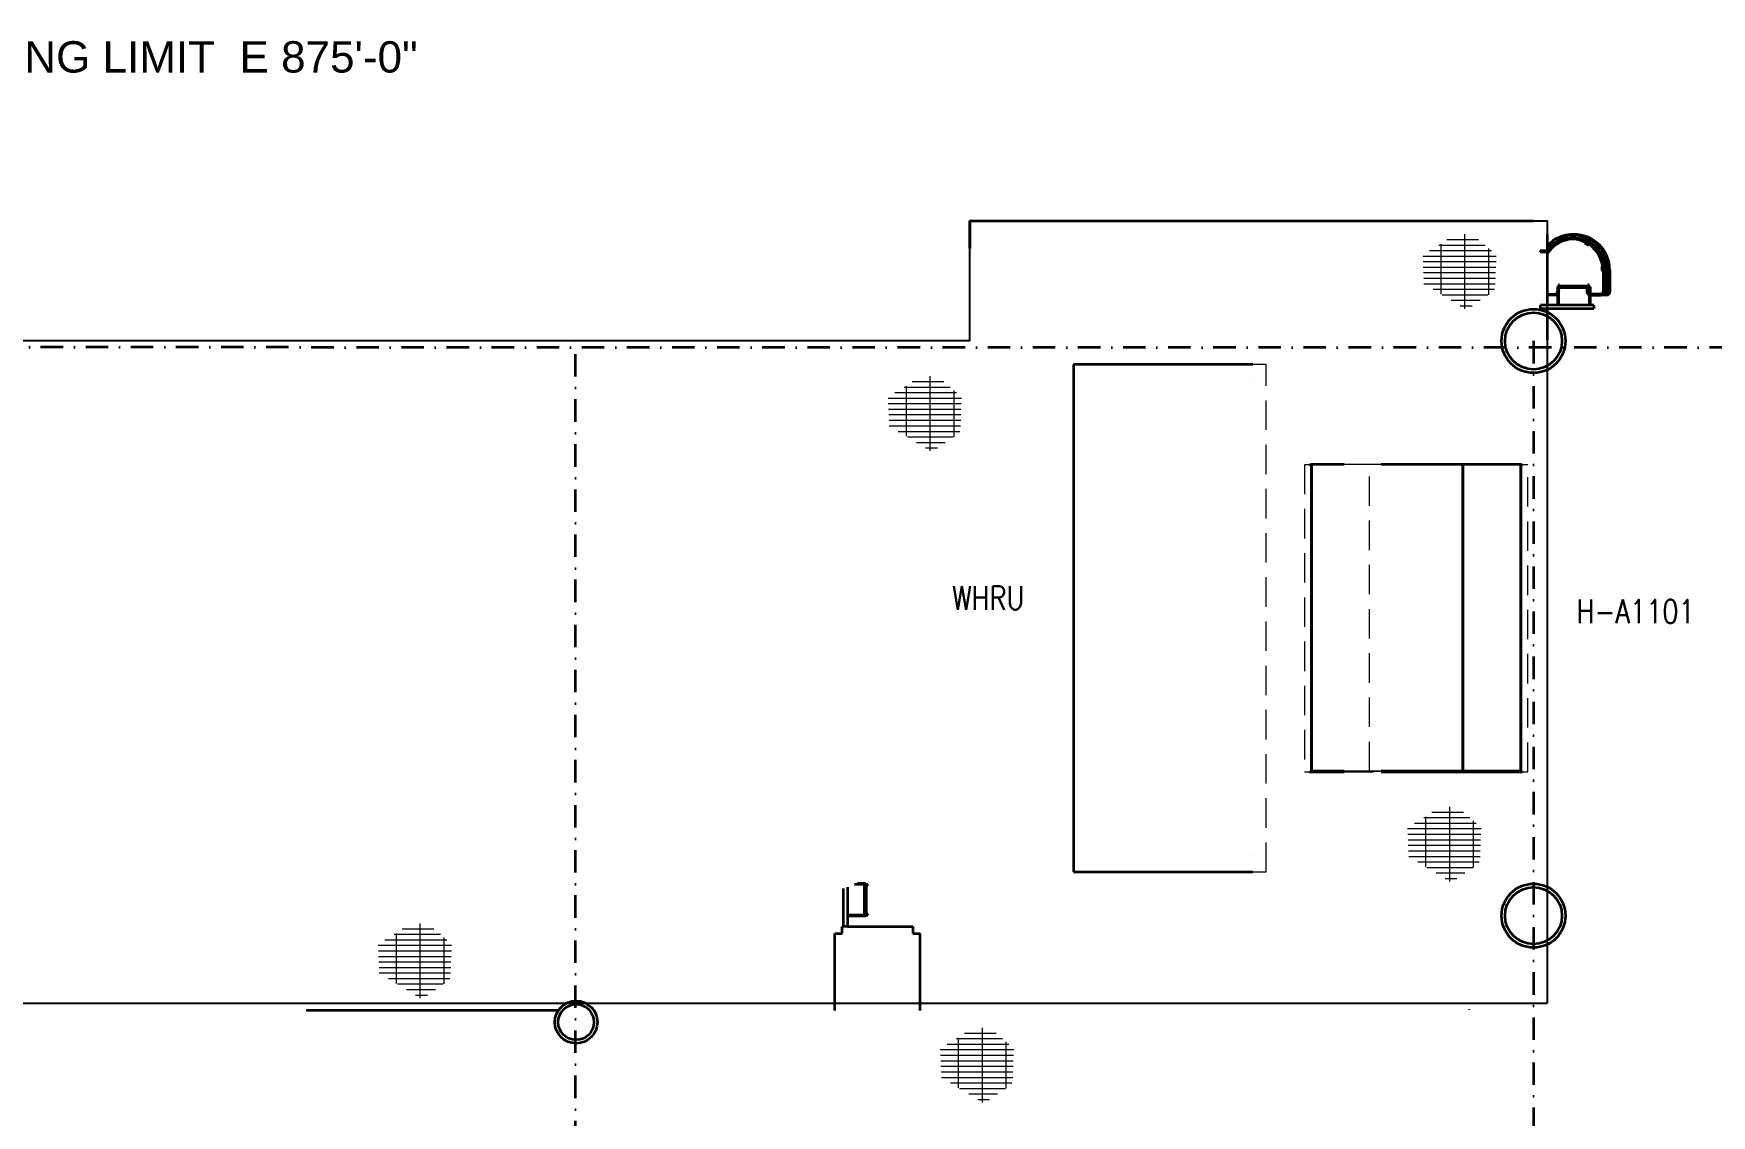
# Model space of a CAD drawing. Header units: inches. Extents: x 3135 to 9031, y -914 to 4011.
# Drawn here: x 7619 to 8530, y 3423 to 4011 of the extents above; entities that cross this region are included whole.
import ezdxf
from ezdxf.enums import TextEntityAlignment as Align

# ---------------------------------------------------------------- set-up
doc = ezdxf.new("R2010")
doc.units = ezdxf.units.IN
doc.header["$MEASUREMENT"] = 0
doc.linetypes.add('DASHDOT2', pattern=[12.700025, 6.350013, -3.175006, 0, -3.175006])
doc.linetypes.add('HIDDEN2', pattern=[0.1875, 0.125, -0.0625])
for name, color, linetype in [('Default', 7, 'Continuous'), ('TF_G_MATCHLINE', 7, 'Continuous'), ('TF_P_Equipment', 7, 'Continuous'), ('TF_P_Ladder', 7, 'Continuous'), ('TF_P_Steel', 7, 'Continuous'), ('TF_S_GRATING', 7, 'Continuous')]:
    doc.layers.add(name, color=color, linetype=linetype)
doc.styles.add('Arial', font='arial.ttf')
doc.styles.add('ROMANS', font='romans.shx')

# ---------------------------------------------------------------- blocks, each defined once
blk = doc.blocks.new('TF_P_ELP_GRATING', base_point=(2.146, 13.23))
at = {"layer": 'TF_S_GRATING', "color": 8, "linetype": 'Continuous', "lineweight": 18}
for p, q in [((2.313, 13.474), (2.034, 13.474)), ((2.19, 13.523), (2.19, 12.866)), ((2.469, 13.328), (1.822, 13.328)), ((2.426, 13.377), (1.882, 13.377)), ((2.37, 13.425), (1.964, 13.425)), ((1.98, 13.435), (1.98, 12.994)), ((2.4, 13.399), (2.4, 12.99)), ((2.467, 13.279), (1.824, 13.279)), ((2.465, 13.23), (1.826, 13.23)), ((2.463, 13.182), (1.828, 13.182)), ((2.462, 13.133), (1.83, 13.133)), ((2.46, 13.084), (1.832, 13.084)), ((2.453, 13.035), (1.912, 13.035)), ((2.396, 12.987), (1.992, 12.987)), ((2.326, 12.938), (2.072, 12.938)), ((2.256, 12.889), (2.152, 12.889))]:
    blk.add_line(p, q, dxfattribs=at)
blk = doc.blocks.new('A$Cdd380a1b')
at = {"color": 8}
for points in [[(-38.8365, -5.2739), (-38.8365, -4.7644), (-36.3871, -4.7644), (-36.3871, -8.0835)], [(-38.8365, -5.2739), (-51.9183, -5.2739), (-51.9182, -6.7643)], [(-51.9182, -8.0835), (-36.3871, -8.0835)]]:
    blk.add_lwpolyline(points, dxfattribs=at)
at = {"layer": 'TF_P_Equipment', "color": 8, "linetype": 'Continuous', "lineweight": 35}
for p, q in [((-38.3963, -5.3741), (-38.3963, -7.4553)), ((-38.3963, -5.3741), (-38.3963, -7.4553)), ((-37.6356, -5.3741), (-38.3963, -5.3741)), ((-37.6356, -5.3741), (-38.3963, -5.3741)), ((-37.6482, -5.4452), (-37.6482, -5.4452)), ((-37.6482, -5.4452), (-37.6482, -5.4452)), ((-37.6482, -5.4452), (-37.6482, -5.4452)), ((-37.6482, -5.4452), (-37.6482, -5.4452)), ((-37.3865, -5.799), (-37.3949, -5.799)), ((-37.3865, -5.799), (-37.3949, -5.799)), ((-37.3865, -7.0986), (-37.3865, -5.796)), ((-37.3865, -5.796), (-37.3865, -7.0986)), ((-37.3865, -5.796), (-37.2483, -5.796)), ((-37.3865, -5.796), (-37.2483, -5.796)), ((-37.092, -5.796), (-36.7443, -5.796)), ((-37.092, -5.796), (-36.7443, -5.796)), ((-36.7443, -5.796), (-36.4984, -5.796)), ((-36.7443, -5.796), (-36.4984, -5.796)), ((-36.7443, -7.0986), (-36.7443, -5.796)), ((-36.7443, -5.796), (-36.7443, -7.0986)), ((-36.4984, -7.0986), (-36.4984, -5.796)), ((-36.4984, -5.796), (-36.4984, -7.0986)), ((-36.4912, -5.799), (-36.4984, -5.799)), ((-36.4912, -5.799), (-36.4984, -5.799)), ((-37.3949, -7.1016), (-37.2483, -7.1016)), ((-37.3949, -7.1016), (-37.2483, -7.1016)), ((-37.2483, -7.0986), (-37.3865, -7.0986)), ((-37.3865, -7.0986), (-37.2483, -7.0986)), ((-36.7443, -7.0986), (-37.092, -7.0986)), ((-37.092, -7.0986), (-36.7443, -7.0986)), ((-37.092, -7.1016), (-36.4912, -7.1016)), ((-37.092, -7.1016), (-36.4912, -7.1016)), ((-36.4984, -7.0986), (-36.7443, -7.0986)), ((-36.7443, -7.0986), (-36.4984, -7.0986)), ((-38.3963, -7.4553), (-38.3963, -7.5264)), ((-38.3963, -7.4553), (-38.3963, -7.5264)), ((-37.6482, -7.4553), (-37.6482, -7.4553)), ((-37.6482, -7.4553), (-37.6482, -7.4553)), ((-38.3963, -7.5264), (-37.6356, -7.5264)), ((-38.3963, -7.5264), (-37.6356, -7.5264))]:
    blk.add_line(p, q, dxfattribs=at)
at = {"layer": 'TF_P_Equipment', "color": 8, "linetype": 'HIDDEN2', "lineweight": 18}
for p, q in [((-37.5792, -5.3741), (-37.6356, -5.3741)), ((-37.5792, -5.3741), (-37.6356, -5.3741)), ((-37.5792, -7.5264), (-37.5792, -5.3741)), ((-37.5792, -7.5264), (-37.5792, -5.3741)), ((-37.3949, -5.799), (-37.4161, -5.799)), ((-37.3949, -5.799), (-37.4161, -5.799)), ((-37.4161, -5.799), (-37.4161, -7.1016)), ((-37.4161, -5.799), (-37.4161, -7.1016)), ((-37.2483, -5.796), (-37.1406, -5.796)), ((-37.2483, -5.796), (-37.1406, -5.796)), ((-37.1406, -7.0986), (-37.1406, -5.796)), ((-37.1406, -7.0986), (-37.1406, -5.796)), ((-37.1406, -5.796), (-37.092, -5.796)), ((-37.1406, -5.796), (-37.092, -5.796)), ((-36.4688, -5.799), (-36.4912, -5.799)), ((-36.4688, -5.799), (-36.4912, -5.799)), ((-36.4688, -7.1016), (-36.4688, -5.799)), ((-36.4688, -7.1016), (-36.4688, -5.799)), ((-37.4161, -7.1016), (-37.3949, -7.1016)), ((-37.4161, -7.1016), (-37.3949, -7.1016)), ((-37.1406, -7.0986), (-37.2483, -7.0986)), ((-37.2483, -7.0986), (-37.1406, -7.0986)), ((-37.2483, -7.1016), (-37.092, -7.1016)), ((-37.2483, -7.1016), (-37.092, -7.1016)), ((-37.092, -7.0986), (-37.1406, -7.0986)), ((-37.1406, -7.0986), (-37.092, -7.0986)), ((-36.4912, -7.1016), (-36.4688, -7.1016)), ((-36.4912, -7.1016), (-36.4688, -7.1016)), ((-37.6356, -7.5264), (-37.5792, -7.5264)), ((-37.6356, -7.5264), (-37.5792, -7.5264))]:
    blk.add_line(p, q, dxfattribs=at)
at = {"layer": 'TF_P_Ladder', "color": 8, "linetype": 'Continuous', "lineweight": 35}
for p, q in [((-36.3474, -4.8384), (-36.3636, -4.8478)), ((-36.3431, -4.851), (-36.3474, -4.8384)), ((-36.3466, -4.8397), (-36.3474, -4.8384)), ((-36.2224, -4.8475), (-36.2193, -4.8384)), ((-36.2193, -4.8384), (-36.2215, -4.8423)), ((-36.203, -4.8478), (-36.2193, -4.8384)), ((-36.3949, -4.8919), (-36.4171, -4.8919)), ((-36.4171, -4.8919), (-36.4171, -4.8964)), ((-36.4171, -4.8964), (-36.3949, -4.8964)), ((-36.3594, -4.8603), (-36.3636, -4.8478)), ((-36.358, -4.8644), (-36.3582, -4.8637)), ((-36.3417, -4.8549), (-36.358, -4.8643)), ((-36.358, -4.8643), (-36.3557, -4.8683)), ((-36.358, -4.8644), (-36.358, -4.8644)), ((-36.358, -4.8644), (-36.3575, -4.8653)), ((-36.3557, -4.8683), (-36.3395, -4.8589)), ((-36.3417, -4.8549), (-36.3481, -4.8587)), ((-36.3423, -4.8506), (-36.3448, -4.8432)), ((-36.3417, -4.8549), (-36.3419, -4.8545)), ((-36.3417, -4.8549), (-36.3417, -4.8549)), ((-36.3395, -4.8589), (-36.3417, -4.8549)), ((-36.3409, -4.8545), (-36.3411, -4.8542)), ((-36.2249, -4.8549), (-36.2272, -4.8589)), ((-36.2272, -4.8589), (-36.2272, -4.8589)), ((-36.2271, -4.8589), (-36.2272, -4.8589)), ((-36.2272, -4.8589), (-36.2109, -4.8683)), ((-36.2272, -4.8589), (-36.2202, -4.8629)), ((-36.2271, -4.8589), (-36.2259, -4.8553)), ((-36.2253, -4.8556), (-36.2259, -4.8567)), ((-36.2086, -4.8643), (-36.2249, -4.8549)), ((-36.2232, -4.8472), (-36.2215, -4.8423)), ((-36.2109, -4.8683), (-36.2086, -4.8643)), ((-36.2109, -4.8682), (-36.2099, -4.8665)), ((-36.2109, -4.8682), (-36.2109, -4.8682)), ((-36.2072, -4.8603), (-36.2071, -4.86)), ((-36.2056, -4.8556), (-36.203, -4.8478)), ((-36.1505, -4.9566), (-36.155, -4.9566)), ((-36.155, -4.9566), (-36.155, -4.9754)), ((-36.155, -4.972), (-36.155, -4.9754)), ((-36.155, -4.9754), (-36.155, -4.9754)), ((-36.155, -4.9754), (-36.1502, -4.9763)), ((-36.155, -4.9754), (-36.1505, -4.9754)), ((-36.1505, -4.9754), (-36.1505, -4.9566)), ((-36.1505, -4.9754), (-36.1502, -4.9754)), ((-36.1502, -4.9749), (-36.1502, -5.0651)), ((-36.1468, -4.9573), (-36.1422, -4.9581)), ((-36.1457, -5.0651), (-36.1457, -4.9749)), ((-36.1457, -4.9763), (-36.1412, -4.9771)), ((-36.1457, -4.9771), (-36.1434, -4.9775)), ((-36.1434, -4.9775), (-36.1412, -4.9775)), ((-36.1412, -5.0651), (-36.1412, -4.9749)), ((-36.1367, -4.9749), (-36.1367, -5.0651)), ((-36.1254, -5.0651), (-36.1254, -4.9749)), ((-36.1209, -4.9749), (-36.1209, -5.0651)), ((-36.3435, -5.0448), (-36.3405, -5.0448)), ((-36.3435, -5.0448), (-36.3435, -5.1219)), ((-36.3389, -5.0411), (-36.3405, -5.0411)), ((-36.3405, -5.0475), (-36.3405, -5.0411)), ((-36.3405, -5.0485), (-36.3405, -5.0475)), ((-36.3344, -5.0354), (-36.3389, -5.0354)), ((-36.3389, -5.0354), (-36.3389, -5.0542)), ((-36.3344, -5.0542), (-36.3344, -5.0354)), ((-36.2141, -5.0411), (-36.3344, -5.0411)), ((-36.2186, -5.0486), (-36.3344, -5.0486)), ((-36.2186, -5.0448), (-36.2186, -5.0651)), ((-36.2141, -5.0448), (-36.2186, -5.0448)), ((-36.2096, -5.0354), (-36.2141, -5.0354)), ((-36.2141, -5.0354), (-36.2141, -5.0542)), ((-36.2096, -5.0542), (-36.2096, -5.0354)), ((-36.2081, -5.0411), (-36.2096, -5.0411)), ((-36.2081, -5.0475), (-36.2081, -5.0411)), ((-36.2081, -5.0448), (-36.2051, -5.0448)), ((-36.2081, -5.0485), (-36.2081, -5.0475)), ((-36.2051, -5.0448), (-36.2051, -5.0749)), ((-36.3871, -5.0749), (-36.3532, -5.0749)), ((-36.3532, -5.0794), (-36.3871, -5.0794)), ((-36.3389, -5.0542), (-36.3389, -5.1219)), ((-36.3389, -5.0542), (-36.3344, -5.0542)), ((-36.2141, -5.0651), (-36.2141, -5.0542)), ((-36.2141, -5.0542), (-36.2096, -5.0542)), ((-36.2096, -5.0542), (-36.2096, -5.0734)), ((-36.2096, -5.0784), (-36.2096, -5.1219)), ((-36.2051, -5.0794), (-36.2051, -5.1219)), ((-36.16, -5.0749), (-36.2043, -5.0749)), ((-36.2043, -5.0794), (-36.16, -5.0794)), ((-36.151, -5.0794), (-36.16, -5.0794)), ((-36.1352, -5.0794), (-36.151, -5.0794)), ((-36.1405, -5.0749), (-36.1352, -5.0749)), ((-39.2877, -7.5796), (-39.3248, -7.5796)), ((-39.2783, -7.5751), (-39.3122, -7.5751)), ((-39.2689, -7.5796), (-39.2877, -7.5796)), ((-39.2877, -7.5796), (-39.2877, -7.5841)), ((-39.2877, -7.5841), (-39.2689, -7.5841)), ((-39.2821, -7.7044), (-39.2821, -7.5841)), ((-39.282, -7.5781), (-39.281, -7.5781)), ((-39.281, -7.5781), (-39.2746, -7.5781)), ((-39.2783, -7.5751), (-39.2783, -7.5781)), ((-39.2746, -7.5796), (-39.2746, -7.5781)), ((-39.2746, -7.7044), (-39.2746, -7.5841)), ((-39.2689, -7.5841), (-39.2689, -7.5796)), ((-39.2877, -7.7089), (-39.3554, -7.7089)), ((-39.2783, -7.7134), (-39.3554, -7.7134)), ((-39.2689, -7.7044), (-39.2877, -7.7044)), ((-39.2877, -7.7044), (-39.2877, -7.7089)), ((-39.2877, -7.7089), (-39.2689, -7.7089)), ((-39.282, -7.7104), (-39.281, -7.7104)), ((-39.281, -7.7104), (-39.2746, -7.7104)), ((-39.2783, -7.7104), (-39.2783, -7.7134)), ((-39.2746, -7.7104), (-39.2746, -7.7089)), ((-39.2689, -7.7089), (-39.2689, -7.7044))]:
    blk.add_line(p, q, dxfattribs=at)
for centre, radius, start, end in [((-36.2833, -4.9749), 0.1376, 0, 135), ((-36.2743, -4.9749), 0.1534, 0, 118.21144), ((-36.2743, -4.9749), 0.1489, 0, 118.19549), ((-36.2743, -4.9749), 0.1376, 0, 91.87889), ((-36.3949, -4.8776), 0.0143, 270, 0), ((-36.3949, -4.8776), 0.0188, 270, 0), ((-36.2743, -4.9749), 0.1331, 92.2002, 147.92388), ((-36.2743, -4.9749), 0.1534, 125.32181, 137.32369), ((-36.2743, -4.9749), 0.1489, 125.83645, 139.24198), ((-36.2743, -4.9749), 0.1376, 143.934, 145.04093), ((-36.2743, -4.9749), 0.1376, 127.18622, 138.27741), ((-36.2847, -4.9763), 0.1345, 0.60236, 132.78875), ((-36.2743, -4.9749), 0.1376, 116.88471, 119.34008), ((-36.2743, -4.9749), 0.1331, 0, 61.66824), ((-36.3532, -5.0651), 0.00978, 270, 0), ((-36.3532, -5.0651), 0.0143, 270, 313.17355), ((-36.2043, -5.0651), 0.0143, 180, 270), ((-36.2043, -5.0651), 0.00978, 180, 270), ((-36.1953, -5.0651), 0.00978, 180, 270), ((-36.16, -5.0651), 0.0143, 270, 0), ((-36.16, -5.0651), 0.00978, 270, 0), ((-36.151, -5.0651), 0.0143, 270, 0), ((-36.151, -5.0651), 0.00978, 278.84988, 0), ((-36.1352, -5.0651), 0.00978, 270, 0), ((-36.1352, -5.0651), 0.0143, 270, 0)]:
    blk.add_arc(centre, radius, start, end, dxfattribs=at)
at = {"layer": 'TF_P_Steel', "color": 8, "linetype": 'Continuous', "lineweight": 35}
for p, q in [((-38.8365, -4.7644), (-38.8365, -4.881)), ((-38.8365, -4.7644), (-36.4453, -4.7644)), ((-38.8365, -4.881), (-38.8365, -4.7644)), ((-36.3871, -4.8227), (-36.3871, -4.8896)), ((-36.3871, -4.8947), (-36.3871, -5.1219)), ((-36.1897, -5.1219), (-36.4152, -5.1219)), ((-36.4152, -5.1364), (-36.4152, -5.1219)), ((-36.1897, -5.1219), (-36.1897, -5.1364)), ((-36.4152, -5.1364), (-36.1897, -5.1364)), ((-36.3871, -5.1364), (-36.3871, -5.2689)), ((-39.373, -7.5968), (-39.373, -7.7571)), ((-39.3554, -7.5905), (-39.3554, -7.7571)), ((-39.4081, -8.1142), (-39.4081, -7.7872)), ((-39.4081, -7.7872), (-39.3779, -7.7872)), ((-39.3779, -7.7872), (-39.3779, -7.757)), ((-39.3779, -7.757), (-39.373, -7.757)), ((-39.3554, -7.7571), (-39.373, -7.7571)), ((-39.3554, -7.757), (-39.0772, -7.757)), ((-39.0772, -7.757), (-39.0772, -7.7872)), ((-39.0772, -7.7872), (-39.047, -7.7872)), ((-39.047, -8.1142), (-39.047, -7.7872)), ((-36.7161, -8.1105), (-36.7161, -8.1104)), ((-40.5818, -8.1142), (-41.6507, -8.1142))]:
    blk.add_line(p, q, dxfattribs=at)
at = {"layer": 'TF_P_Steel', "color": 8, "linetype": 'DASHDOT2', "lineweight": 35, "ltscale": 0.015}
for points in [[(-32.9262, -5.3016), (-52.6833, -5.3)], [(-40.5081, -17.4757), (-40.5081, -5.274)], [(-36.4453, -5.2739), (-36.4453, -17.4751)]]:
    blk.add_lwpolyline(points, dxfattribs=at)
at = {"layer": 'TF_P_Steel', "color": 8, "linetype": 'Continuous', "lineweight": 35}
for centre, radius in [((-36.4453, -5.2739), 0.1354), ((-36.4453, -5.2739), 0.1206), ((-36.4453, -7.7119), 0.1354), ((-36.4453, -7.7119), 0.1206), ((-40.5059, -8.1631), 0.0903), ((-40.5059, -8.1631), 0.0755)]:
    blk.add_circle(centre, radius, dxfattribs=at)
at = {"layer": 'Default', "color": 8, "linetype": 'Continuous', "lineweight": 35, "xscale": 0.4812498580077497, "yscale": 0.4812498580077497, "zscale": 0.4812498580077497}
for p in [(-36.7586, -4.9623), (-39.0266, -5.5648), (-36.8231, -7.3912), (-41.1894, -7.8858), (-38.8052, -8.3286)]:
    blk.add_blockref('TF_P_ELP_GRATING', p, dxfattribs=at)
at = {"layer": 'Default', "color": 8, "style": 'ROMANS', "width": 0.8}
blk.add_text('WHRU', height=0.1, dxfattribs=at).set_placement((-38.9103, -6.314), align=Align.TOP_LEFT)
blk.add_text('H-A1101', height=0.1, dxfattribs=at).set_placement((-36.0118, -6.421), align=Align.MIDDLE_CENTER)
at = {"color": 7}
blk.add_wipeout([(-43.4005, -3.9698), (-41.2456, -3.9698), (-41.2456, -4.1655), (-43.4005, -4.1655)], dxfattribs=at).dxf.layer = 'TF_G_MATCHLINE'
at = {"layer": 'TF_G_MATCHLINE', "color": 7, "style": 'Arial', "width": 1.006371}
blk.add_text('DRAWING LIMIT  E 875\'-0"', height=0.132812, dxfattribs=at).set_placement((-42.3231, -4.0025), align=Align.TOP_CENTER)

msp = doc.modelspace()

# ---------------------------------------------------------------- block references
at = {"xscale": 128, "yscale": 128, "zscale": 128}
msp.add_blockref('A$Cdd380a1b', (13098.63, 4518.8), dxfattribs=at)

doc.saveas('drawing.dxf')
